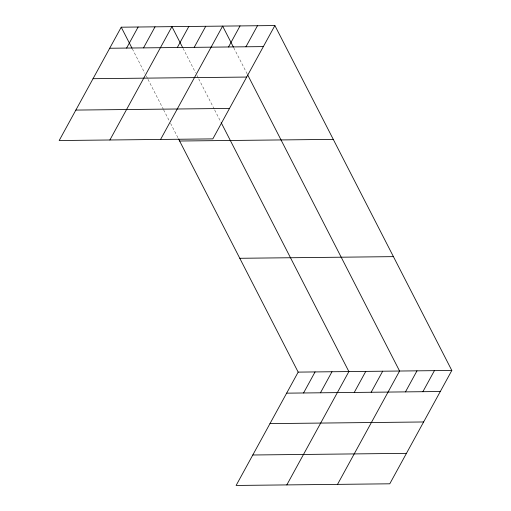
<?xml version="1.0" encoding="UTF-8"?>
<svg xmlns="http://www.w3.org/2000/svg" width="511" height="511" viewBox="0 0 511 511"><rect width="100%" height="100%" fill="white"/><g stroke="black" fill="none" stroke-linecap="round" stroke-linejoin="round"><path stroke-width="0.38" stroke-dasharray="2.56 1.92" d="M233.757 47.791L247.318 74.21M183.059 48.328L195.566 72.722M196.959 75.43L198.351 78.138M198.696 78.822L214.339 109.309M214.684 109.986L220.944 122.18M132.355 48.871L144.869 73.265M146.255 75.973L147.647 78.681M147.992 79.358L163.284 109.169M163.635 109.846L169.192 120.692M170.585 123.4L178.23 138.302"/><path stroke-width="0.77" d="M121.228 27.192L59.18 140.531L212.825 138.89L274.88 25.55L121.228 27.192L132.004 48.194M126.607 48.06L138.13 27.013M143.508 47.881L155.031 26.834M109.884 139.995L171.932 26.649L182.708 47.651M177.311 47.523L188.834 26.47M194.212 47.338L205.735 26.291M160.582 139.452L222.636 26.106L233.412 47.114M228.526 46.974L240.049 25.92M245.938 46.788L257.461 25.735M178.582 138.979L298.175 372.11L236.12 485.45L389.772 483.808L451.82 370.469L274.88 25.55M303.553 392.978L315.076 371.925M320.454 392.799L331.978 371.746M286.824 484.907L348.879 371.567L221.289 122.857M354.257 392.435L365.78 371.388M371.158 392.256L382.682 371.203M337.528 484.364L399.583 371.024L247.663 74.887M405.472 391.886L416.995 370.839M422.884 391.701L434.407 370.654M109.705 48.245L263.35 46.603M93.034 78.7L246.679 77.059M75.852 110.076L229.496 108.434M179.623 141.017L333.268 139.375M239.787 258.285L393.432 256.643M298.175 372.11L451.82 370.469M286.652 393.157L440.297 391.515M269.974 423.613L423.625 421.971M252.798 454.994L406.443 453.353"/></g></svg>
